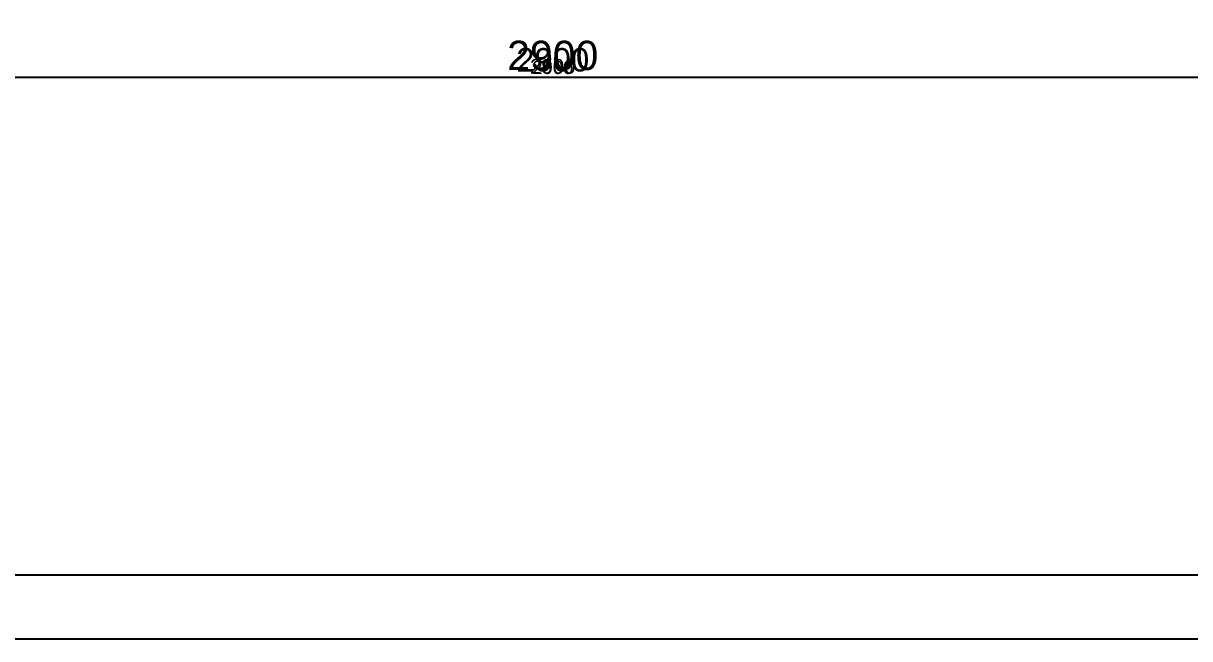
# Model space of a CAD drawing. Header units: millimetres. Extents: x -26398 to 135532, y -376633 to 43268.
# Drawn here: x 16742 to 17816, y -359421 to -358854 of the extents above; entities that cross this region are included whole.
import ezdxf

# ---------------------------------------------------------------- set-up
doc = ezdxf.new("R2010")
doc.units = ezdxf.units.MM
for name, color, linetype in [('DIM', 7, 'Continuous'), ('DIM @ 10', 7, 'Continuous'), ('DIM @ 4.5', 7, 'Continuous'), ('DIM @ 5', 7, 'Continuous'), ('DIM @ 8', 7, 'Continuous')]:
    doc.layers.add(name, color=color, linetype=linetype)
doc.styles.get("Standard").update_dxf_attribs({"font": 'arial.ttf'})
doc.dimstyles.new('SCALE dimmatbang', dxfattribs={"dimscale": 70, "dimtxt": 2.7, "dimasz": 1.4, "dimexe": 1.7, "dimexo": 0.7, "dimtad": 1, "dimtoh": 1, "dimdec": 1, "dimtxsty": 'Standard', "dimblk": 'ARCHTICK', "dimcen": 2.5, "dimclrd": 1, "dimclre": 256, "dimadec": 0, "dimazin": 0, "dimtfac": 1, "dimtdec": 1, "dimtmove": 0, "dimatfit": 3, "dimfxl": 1, "dimarcsym": 0})

# ---------------------------------------------------------------- blocks, each defined once
blk = doc.blocks.new('khung ten a2')
blk.add_lwpolyline([(-1000, 1000), (-1000, 41000), (-58400, 41000), (-58400, 1000)], close=True)
at = {"layer": 'DEFPOINTS', "color": 252}
blk.add_lwpolyline([(0, 0), (0, 42000), (-59400, 42000), (-59400, 0)], close=True, dxfattribs=at)
blk = doc.blocks.new('_ArchTick')
at = {"color": 0, "linetype": 'ByBlock', "const_width": 0.15}
blk.add_lwpolyline([(-0.5, -0.5), (0.5, 0.5)], dxfattribs=at)
blk = doc.blocks.new('*D8652')
at = {"layer": 'DEFPOINTS', "color": 0, "transparency": 16777216}
for p in [(15779.6, -358681), (18679.6, -358681), (15779.6, -358904.2)]:
    blk.add_point(p, dxfattribs=at)
at = {"layer": 'DIM', "lineweight": -2, "transparency": 16777216}
for p, q in [((15779.6, -358684.2), (15779.6, -358911.9)), ((18679.6, -358684.2), (18679.6, -358911.9))]:
    blk.add_line(p, q, dxfattribs=at)
at = {"layer": 'DIM', "color": 1, "lineweight": -2, "transparency": 16777216}
blk.add_line((18679.6, -358904.2), (15779.6, -358904.2), dxfattribs=at)
at = {"layer": 'DIM', "color": 1, "lineweight": -2, "transparency": 16777216, "xscale": 6.3, "yscale": 6.3, "zscale": 6.3, "rotation": 180}
blk.add_blockref('_ArchTick', (15779.6, -358904.2), dxfattribs=at)
at = {"layer": 'DIM', "color": 1, "lineweight": -2, "transparency": 16777216, "xscale": 6.3, "yscale": 6.3, "zscale": 6.3}
blk.add_blockref('_ArchTick', (18679.6, -358904.2), dxfattribs=at)
at = {"layer": 'DIM', "color": 0, "transparency": 16777216, "insert": (17229.6, -358895.2), "char_height": 12.15, "attachment_point": 5}
blk.add_mtext('2900', dxfattribs=at)
blk = doc.blocks.new('*D8653')
at = {"layer": 'DEFPOINTS', "color": 0, "transparency": 16777216}
for p in [(15779.6, -358681), (18679.6, -358681), (15779.6, -358904.2)]:
    blk.add_point(p, dxfattribs=at)
at = {"layer": 'DIM', "lineweight": -2, "transparency": 16777216}
for p, q in [((15779.6, -358688), (15779.6, -358921.2)), ((18679.6, -358688), (18679.6, -358921.2))]:
    blk.add_line(p, q, dxfattribs=at)
at = {"layer": 'DIM', "color": 1, "lineweight": -2, "transparency": 16777216}
blk.add_line((18679.6, -358904.2), (15779.6, -358904.2), dxfattribs=at)
at = {"layer": 'DIM', "color": 1, "lineweight": -2, "transparency": 16777216, "xscale": 14, "yscale": 14, "zscale": 14, "rotation": 180}
blk.add_blockref('_ArchTick', (15779.6, -358904.2), dxfattribs=at)
at = {"layer": 'DIM', "color": 1, "lineweight": -2, "transparency": 16777216, "xscale": 14, "yscale": 14, "zscale": 14}
blk.add_blockref('_ArchTick', (18679.6, -358904.2), dxfattribs=at)
at = {"layer": 'DIM', "color": 0, "transparency": 16777216, "insert": (17229.6, -358884.2), "char_height": 27, "attachment_point": 5}
blk.add_mtext('2900', dxfattribs=at)
blk = doc.blocks.new('*D8654')
at = {"layer": 'DEFPOINTS', "color": 0, "transparency": 16777216}
for p in [(15779.6, -358681), (18679.6, -358681), (15779.6, -358904.2)]:
    blk.add_point(p, dxfattribs=at)
at = {"layer": 'DIM', "lineweight": -2, "transparency": 16777216}
for p, q in [((15779.6, -358686.6), (15779.6, -358917.8)), ((18679.6, -358686.6), (18679.6, -358917.8))]:
    blk.add_line(p, q, dxfattribs=at)
at = {"layer": 'DIM', "color": 1, "lineweight": -2, "transparency": 16777216}
blk.add_line((18679.6, -358904.2), (15779.6, -358904.2), dxfattribs=at)
at = {"layer": 'DIM', "color": 1, "lineweight": -2, "transparency": 16777216, "xscale": 11.2, "yscale": 11.2, "zscale": 11.2, "rotation": 180}
blk.add_blockref('_ArchTick', (15779.6, -358904.2), dxfattribs=at)
at = {"layer": 'DIM', "color": 1, "lineweight": -2, "transparency": 16777216, "xscale": 11.2, "yscale": 11.2, "zscale": 11.2}
blk.add_blockref('_ArchTick', (18679.6, -358904.2), dxfattribs=at)
at = {"layer": 'DIM', "color": 0, "transparency": 16777216, "insert": (17229.6, -358888.2), "char_height": 21.6, "attachment_point": 5}
blk.add_mtext('2900', dxfattribs=at)
blk = doc.blocks.new('*D8655')
at = {"layer": 'DEFPOINTS', "color": 0, "transparency": 16777216}
for p in [(15779.6, -358681), (18679.6, -358681), (15779.6, -358904.2)]:
    blk.add_point(p, dxfattribs=at)
at = {"layer": 'DIM', "lineweight": -2, "transparency": 16777216}
for p, q in [((15779.6, -358684.5), (15779.6, -358912.7)), ((18679.6, -358684.5), (18679.6, -358912.7))]:
    blk.add_line(p, q, dxfattribs=at)
at = {"layer": 'DIM', "color": 1, "lineweight": -2, "transparency": 16777216}
blk.add_line((18679.6, -358904.2), (15779.6, -358904.2), dxfattribs=at)
at = {"layer": 'DIM', "color": 1, "lineweight": -2, "transparency": 16777216, "xscale": 7, "yscale": 7, "zscale": 7, "rotation": 180}
blk.add_blockref('_ArchTick', (15779.6, -358904.2), dxfattribs=at)
at = {"layer": 'DIM', "color": 1, "lineweight": -2, "transparency": 16777216, "xscale": 7, "yscale": 7, "zscale": 7}
blk.add_blockref('_ArchTick', (18679.6, -358904.2), dxfattribs=at)
at = {"layer": 'DIM', "color": 0, "transparency": 16777216, "insert": (17229.6, -358894.2), "char_height": 13.5, "attachment_point": 5}
blk.add_mtext('2900', dxfattribs=at)
blk = doc.blocks.new('*U9437')
at = {"layer": 'DIM @ 10'}
dim = blk.add_linear_dim(base=(15779.6, -358904.2), p1=(18679.6, -358681), p2=(15779.6, -358681), angle=180, dimstyle='SCALE dimmatbang', override={"dimscale": 10, "dimtix": 0, "dimtofl": 1, "dimtmove": 0, "dimatfit": 3}, dxfattribs=at)
dim.commit()
dim.dimension.update_dxf_attribs({"geometry": '*D8653', "text_midpoint": (17229.6, -358884.17)})
at = {"layer": 'DIM @ 4.5'}
dim = blk.add_linear_dim(base=(15779.6, -358904.2), p1=(18679.6, -358681), p2=(15779.6, -358681), angle=180, dimstyle='SCALE dimmatbang', override={"dimscale": 4.5, "dimtix": 0, "dimtofl": 1, "dimtmove": 0, "dimatfit": 3}, dxfattribs=at)
dim.commit()
dim.dimension.update_dxf_attribs({"geometry": '*D8652', "text_midpoint": (17229.6, -358895.19)})
at = {"layer": 'DIM @ 5'}
dim = blk.add_linear_dim(base=(15779.6, -358904.2), p1=(18679.6, -358681), p2=(15779.6, -358681), angle=180, dimstyle='SCALE dimmatbang', override={"dimscale": 5, "dimtix": 0, "dimtofl": 1, "dimtmove": 0, "dimatfit": 3}, dxfattribs=at)
dim.commit()
dim.dimension.update_dxf_attribs({"geometry": '*D8655', "text_midpoint": (17229.6, -358894.18)})
at = {"layer": 'DIM @ 8'}
dim = blk.add_linear_dim(base=(15779.6, -358904.2), p1=(18679.6, -358681), p2=(15779.6, -358681), angle=180, dimstyle='SCALE dimmatbang', override={"dimscale": 8, "dimtix": 0, "dimtofl": 1, "dimtmove": 0, "dimatfit": 3}, dxfattribs=at)
dim.commit()
dim.dimension.update_dxf_attribs({"geometry": '*D8654', "text_midpoint": (17229.6, -358888.17)})

msp = doc.modelspace()

# ---------------------------------------------------------------- block references
at = {"xscale": 0.05874944612640364, "yscale": 0.05874944612640364, "zscale": 0.05874944612640364}
msp.add_blockref('khung ten a2', (18887.54, -359420.97), dxfattribs=at)
at = {"layer": 'DIM'}
msp.add_blockref('*U9437', (0, 0), dxfattribs=at)

doc.saveas('drawing.dxf')
